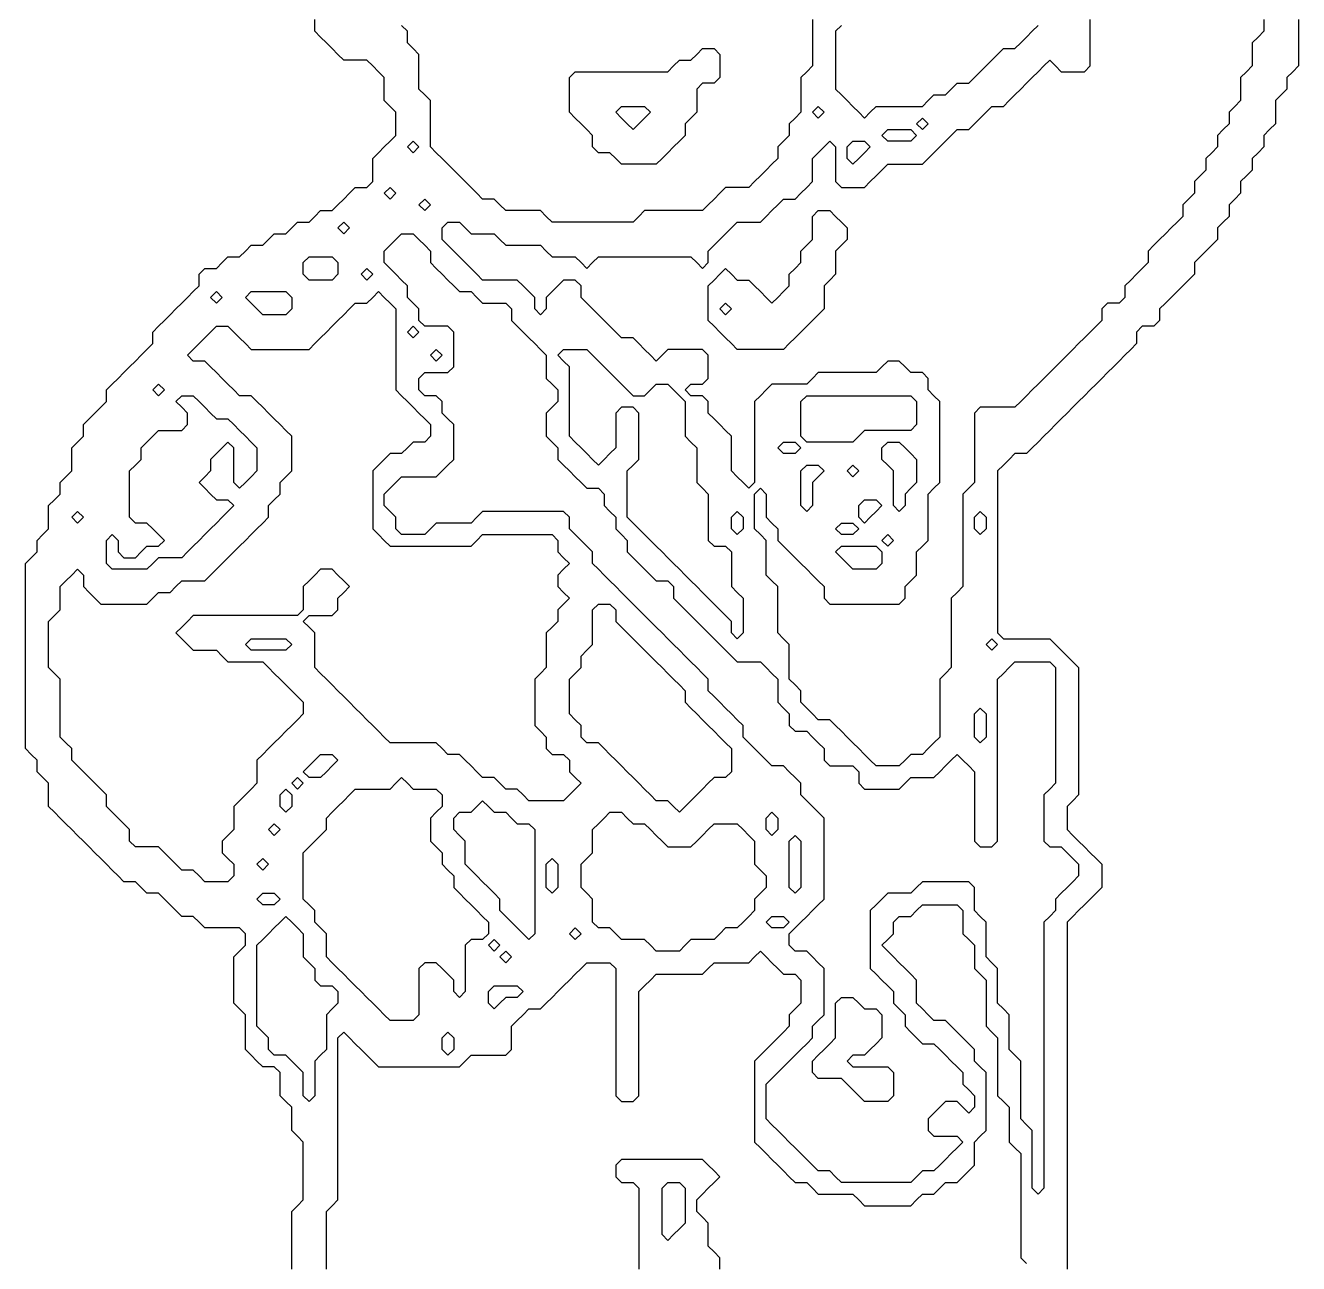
# Model space of a CAD drawing. Header units: millimetres. Extents: x 36.7 to 83.3, y 17.5 to 112.5.
# Drawn here: x 42.71 to 74.14, y 51.57 to 82.14 of the extents above; entities that cross this region are included whole.
import ezdxf

# ---------------------------------------------------------------- set-up
doc = ezdxf.new("R2010")
doc.units = ezdxf.units.MM
doc.layers.add('ENGRAVE', color=2, linetype='CONTINUOUS')

msp = doc.modelspace()

# ---------------------------------------------------------------- linework, layer by layer
at = {"layer": 'ENGRAVE'}
for points in [[(49.286, 51.429), (49.286, 51.714), (49.286, 52), (49.286, 52.286), (49.286, 52.571), (49.286, 52.857), (49.429, 53), (49.571, 53.143), (49.571, 53.429), (49.571, 53.714), (49.571, 54), (49.571, 54.286), (49.571, 54.571), (49.429, 54.714), (49.286, 54.857), (49.286, 55.143), (49.286, 55.429), (49.143, 55.571), (49, 55.714), (49, 56), (49, 56.286), (48.857, 56.429), (48.571, 56.429), (48.429, 56.571), (48.286, 56.714), (48.143, 56.857), (48.143, 57.143), (48.143, 57.429), (48.143, 57.714), (48, 57.857), (47.857, 58), (47.857, 58.286), (47.857, 58.571), (47.857, 58.857), (47.857, 59.143), (48, 59.286), (48.143, 59.429), (48.143, 59.714), (48, 59.857), (47.714, 59.857), (47.429, 59.857), (47.143, 59.857), (47, 60), (46.857, 60.143), (46.571, 60.143), (46.429, 60.286), (46.286, 60.429), (46.143, 60.571), (46, 60.714), (45.714, 60.714), (45.571, 60.857), (45.429, 61), (45.143, 61), (45, 61.143), (44.857, 61.286), (44.714, 61.429), (44.571, 61.571), (44.429, 61.714), (44.286, 61.857), (44.143, 62), (44, 62.143), (43.857, 62.286), (43.714, 62.429), (43.571, 62.571), (43.429, 62.714), (43.286, 62.857), (43.286, 63.143), (43.286, 63.429), (43.143, 63.571), (43, 63.714), (43, 64), (42.857, 64.143), (42.714, 64.286), (42.714, 64.571), (42.714, 64.857), (42.714, 65.143), (42.714, 65.429), (42.714, 65.714), (42.714, 66), (42.714, 66.286), (42.714, 66.571), (42.714, 66.857), (42.714, 67.143), (42.714, 67.429), (42.714, 67.714), (42.714, 68), (42.714, 68.286), (42.714, 68.571), (42.714, 68.857), (42.857, 69), (43, 69.143), (43, 69.429), (43.143, 69.571), (43.286, 69.714), (43.286, 70), (43.286, 70.286), (43.429, 70.429), (43.571, 70.571), (43.571, 70.857), (43.714, 71), (43.857, 71.143), (43.857, 71.429), (43.857, 71.714), (44, 71.857), (44.143, 72), (44.143, 72.286), (44.286, 72.429), (44.429, 72.571), (44.571, 72.714), (44.714, 72.857), (44.714, 73.143), (44.857, 73.286), (45, 73.429), (45.143, 73.571), (45.286, 73.714), (45.429, 73.857), (45.571, 74), (45.714, 74.143), (45.857, 74.286), (45.857, 74.571), (46, 74.714), (46.143, 74.857), (46.286, 75), (46.429, 75.143), (46.571, 75.286), (46.714, 75.429), (46.857, 75.571), (47, 75.714), (47, 76), (47.143, 76.143), (47.429, 76.143), (47.571, 76.286), (47.714, 76.429), (48, 76.429), (48.143, 76.571), (48.286, 76.714), (48.571, 76.714), (48.714, 76.857), (48.857, 77), (49.143, 77), (49.286, 77.143), (49.429, 77.286), (49.714, 77.286), (49.857, 77.429), (50, 77.571), (50.286, 77.571), (50.429, 77.714), (50.571, 77.857), (50.714, 78), (50.857, 78.143), (51.143, 78.143), (51.286, 78.286), (51.286, 78.571), (51.286, 78.857), (51.429, 79), (51.571, 79.143), (51.714, 79.286), (51.857, 79.429), (51.857, 79.714), (51.857, 80), (51.714, 80.143), (51.571, 80.286), (51.571, 80.571), (51.571, 80.857), (51.429, 81), (51.286, 81.143), (51.143, 81.286), (50.857, 81.286), (50.571, 81.286), (50.429, 81.429), (50.286, 81.571), (50.143, 81.714), (50, 81.857), (49.857, 82), (49.857, 82.286)], [(62.143, 82.286), (62.143, 82), (62.143, 81.714), (62.143, 81.429), (62.143, 81.143), (62, 81), (61.857, 80.857), (61.857, 80.571), (61.857, 80.286), (61.857, 80), (61.714, 79.857), (61.571, 79.714), (61.571, 79.429), (61.429, 79.286), (61.286, 79.143), (61.286, 78.857), (61.143, 78.714), (61, 78.571), (60.857, 78.429), (60.714, 78.286), (60.571, 78.143), (60.286, 78.143), (60, 78.143), (59.857, 78), (59.714, 77.857), (59.571, 77.714), (59.429, 77.571), (59.143, 77.571), (58.857, 77.571), (58.571, 77.571), (58.286, 77.571), (58, 77.571), (57.857, 77.429), (57.714, 77.286), (57.429, 77.286), (57.143, 77.286), (56.857, 77.286), (56.571, 77.286), (56.286, 77.286), (56, 77.286), (55.714, 77.286), (55.571, 77.429), (55.429, 77.571), (55.143, 77.571), (54.857, 77.571), (54.571, 77.571), (54.429, 77.714), (54.286, 77.857), (54, 77.857), (53.857, 78), (53.714, 78.143), (53.571, 78.286), (53.429, 78.429), (53.286, 78.571), (53.143, 78.714), (53, 78.857), (52.857, 79), (52.714, 79.143), (52.714, 79.429), (52.714, 79.714), (52.714, 80), (52.714, 80.286), (52.571, 80.429), (52.429, 80.571), (52.429, 80.857), (52.429, 81.143), (52.429, 81.429), (52.286, 81.571), (52.143, 81.714), (52.143, 82), (52, 82.143)], [(73.286, 82.286), (73.286, 82), (73.143, 81.857), (73, 81.714), (73, 81.429), (73, 81.143), (72.857, 81), (72.714, 80.857), (72.714, 80.571), (72.714, 80.286), (72.571, 80.143), (72.429, 80), (72.429, 79.714), (72.286, 79.571), (72.143, 79.429), (72.143, 79.143), (72, 79), (71.857, 78.857), (71.857, 78.571), (71.714, 78.429), (71.571, 78.286), (71.571, 78), (71.429, 77.857), (71.286, 77.714), (71.286, 77.429), (71.143, 77.286), (71, 77.143), (70.857, 77), (70.714, 76.857), (70.571, 76.714), (70.429, 76.571), (70.429, 76.286), (70.286, 76.143), (70.143, 76), (70, 75.857), (69.857, 75.714), (69.857, 75.429), (69.714, 75.286), (69.429, 75.286), (69.286, 75.143), (69.286, 74.857), (69.143, 74.714), (69, 74.571), (68.857, 74.429), (68.714, 74.286), (68.571, 74.143), (68.429, 74), (68.286, 73.857), (68.143, 73.714), (68, 73.571), (67.857, 73.429), (67.714, 73.286), (67.571, 73.143), (67.429, 73), (67.286, 72.857), (67.143, 72.714), (66.857, 72.714), (66.571, 72.714), (66.286, 72.714), (66.143, 72.571), (66.143, 72.286), (66.143, 72), (66.143, 71.714), (66.143, 71.429), (66.143, 71.143), (66.143, 70.857), (66, 70.714), (65.857, 70.571), (65.857, 70.286), (65.857, 70), (65.857, 69.714), (65.857, 69.429), (65.857, 69.143), (65.857, 68.857), (65.857, 68.571), (65.857, 68.286), (65.714, 68.143), (65.571, 68), (65.571, 67.714), (65.571, 67.429), (65.571, 67.143), (65.571, 66.857), (65.571, 66.571), (65.571, 66.286), (65.429, 66.143), (65.286, 66), (65.286, 65.714), (65.286, 65.429), (65.286, 65.143), (65.286, 64.857), (65.286, 64.571), (65.143, 64.429), (65, 64.286), (64.857, 64.143), (64.571, 64.143), (64.429, 64), (64.286, 63.857), (64, 63.857), (63.714, 63.857), (63.571, 64), (63.429, 64.143), (63.286, 64.286), (63.143, 64.429), (63, 64.571), (62.857, 64.714), (62.714, 64.857), (62.571, 65), (62.286, 65), (62.143, 65.143), (62, 65.286), (61.857, 65.429), (61.857, 65.714), (61.714, 65.857), (61.571, 66), (61.571, 66.286), (61.571, 66.571), (61.571, 66.857), (61.429, 67), (61.286, 67.143), (61.286, 67.429), (61.286, 67.714), (61.286, 68), (61.286, 68.286), (61.143, 68.429), (61, 68.571), (61, 68.857), (61, 69.143), (61, 69.429), (60.857, 69.571), (60.714, 69.714), (60.714, 70), (60.714, 70.286), (60.714, 70.571), (60.857, 70.714), (61, 70.571), (61, 70.286), (61, 70), (61.143, 69.857), (61.286, 69.714), (61.286, 69.429), (61.429, 69.286), (61.571, 69.143), (61.714, 69), (61.857, 68.857), (62, 68.714), (62.143, 68.571), (62.286, 68.429), (62.429, 68.286), (62.429, 68), (62.571, 67.857), (62.857, 67.857), (63.143, 67.857), (63.429, 67.857), (63.714, 67.857), (64, 67.857), (64.286, 67.857), (64.429, 68), (64.429, 68.286), (64.571, 68.429), (64.714, 68.571), (64.714, 68.857), (64.714, 69.143), (64.857, 69.286), (65, 69.429), (65, 69.714), (65, 70), (65, 70.286), (65, 70.571), (65.143, 70.714), (65.286, 70.857), (65.286, 71.143), (65.286, 71.429), (65.286, 71.714), (65.286, 72), (65.286, 72.286), (65.286, 72.571), (65.286, 72.857), (65.143, 73), (65, 73.143), (65, 73.429), (64.857, 73.571), (64.571, 73.571), (64.429, 73.714), (64.286, 73.857), (64, 73.857), (63.857, 73.714), (63.714, 73.571), (63.429, 73.571), (63.143, 73.571), (62.857, 73.571), (62.571, 73.571), (62.286, 73.571), (62.143, 73.429), (62, 73.286), (61.714, 73.286), (61.429, 73.286), (61.143, 73.286), (61, 73.143), (60.857, 73), (60.714, 72.857), (60.714, 72.571), (60.714, 72.286), (60.714, 72), (60.714, 71.714), (60.714, 71.429), (60.714, 71.143), (60.714, 70.857), (60.571, 70.714), (60.429, 70.857), (60.286, 71), (60.143, 71.143), (60.143, 71.429), (60.143, 71.714), (60.143, 72), (60, 72.143), (59.857, 72.286), (59.714, 72.429), (59.571, 72.571), (59.571, 72.857), (59.429, 73), (59.143, 73), (59, 73.143), (59.143, 73.286), (59.429, 73.286), (59.571, 73.429), (59.571, 73.714), (59.571, 74), (59.429, 74.143), (59.143, 74.143), (58.857, 74.143), (58.571, 74.143), (58.429, 74), (58.286, 73.857), (58.143, 74), (58, 74.143), (57.857, 74.286), (57.714, 74.429), (57.429, 74.429), (57.286, 74.571), (57.143, 74.714), (57, 74.857), (56.857, 75), (56.714, 75.143), (56.571, 75.286), (56.429, 75.429), (56.429, 75.714), (56.286, 75.857), (56, 75.857), (55.857, 75.714), (55.714, 75.571), (55.571, 75.429), (55.571, 75.143), (55.429, 75), (55.286, 75.143), (55.286, 75.429), (55.143, 75.571), (55, 75.714), (54.857, 75.857), (54.571, 75.857), (54.286, 75.857), (54, 75.857), (53.857, 76), (53.714, 76.143), (53.571, 76.286), (53.429, 76.429), (53.286, 76.571), (53.143, 76.714), (53, 76.857), (53, 77.143), (53.143, 77.286), (53.429, 77.286), (53.571, 77.143), (53.714, 77), (54, 77), (54.286, 77), (54.429, 76.857), (54.571, 76.714), (54.857, 76.714), (55.143, 76.714), (55.429, 76.714), (55.571, 76.571), (55.714, 76.429), (56, 76.429), (56.286, 76.429), (56.429, 76.286), (56.571, 76.143), (56.714, 76.286), (56.857, 76.429), (57.143, 76.429), (57.429, 76.429), (57.714, 76.429), (58, 76.429), (58.286, 76.429), (58.571, 76.429), (58.857, 76.429), (59.143, 76.429), (59.286, 76.286), (59.429, 76.143), (59.571, 76.286), (59.571, 76.571), (59.714, 76.714), (59.857, 76.857), (60, 77), (60.143, 77.143), (60.286, 77.286), (60.571, 77.286), (60.857, 77.286), (61, 77.429), (61.143, 77.571), (61.286, 77.714), (61.429, 77.857), (61.714, 77.857), (61.857, 78), (62, 78.143), (62.143, 78.286), (62.143, 78.571), (62.143, 78.857), (62.286, 79), (62.429, 79.143), (62.571, 79.286), (62.714, 79.143), (62.714, 78.857), (62.714, 78.571), (62.714, 78.286), (62.857, 78.143), (63.143, 78.143), (63.429, 78.143), (63.571, 78.286), (63.714, 78.429), (63.857, 78.571), (64, 78.714), (64.286, 78.714), (64.571, 78.714), (64.857, 78.714), (65, 78.857), (65.143, 79), (65.286, 79.143), (65.429, 79.286), (65.571, 79.429), (65.714, 79.571), (66, 79.571), (66.143, 79.714), (66.286, 79.857), (66.429, 80), (66.571, 80.143), (66.857, 80.143), (67, 80.286), (67.143, 80.429), (67.286, 80.571), (67.429, 80.714), (67.571, 80.857), (67.714, 81), (67.857, 81.143), (68, 81.286), (68.143, 81.143), (68.286, 81), (68.571, 81), (68.857, 81), (69, 81.143), (69, 81.429), (69, 81.714), (69, 82), (69, 82.286)], [(62.857, 82.143), (62.714, 82), (62.714, 81.714), (62.714, 81.429), (62.714, 81.143), (62.714, 80.857), (62.714, 80.571), (62.857, 80.429), (63, 80.286), (63.143, 80.143), (63.286, 80), (63.429, 79.857), (63.571, 80), (63.714, 80.143), (64, 80.143), (64.286, 80.143), (64.571, 80.143), (64.857, 80.143), (65, 80.286), (65.143, 80.429), (65.429, 80.429), (65.571, 80.571), (65.714, 80.714), (66, 80.714), (66.143, 80.857), (66.286, 81), (66.429, 81.143), (66.571, 81.286), (66.714, 81.429), (66.857, 81.571), (67.143, 81.571), (67.286, 81.714), (67.429, 81.857), (67.571, 82), (67.714, 82.143)], [(74.143, 82.286), (74.143, 82), (74.143, 81.714), (74.143, 81.429), (74.143, 81.143), (74, 81), (73.857, 80.857), (73.857, 80.571), (73.714, 80.429), (73.571, 80.286), (73.571, 80), (73.571, 79.714), (73.429, 79.571), (73.286, 79.429), (73.286, 79.143), (73.143, 79), (73, 78.857), (73, 78.571), (72.857, 78.429), (72.714, 78.286), (72.714, 78), (72.571, 77.857), (72.429, 77.714), (72.429, 77.429), (72.286, 77.286), (72.143, 77.143), (72.143, 76.857), (72, 76.714), (71.857, 76.571), (71.714, 76.429), (71.571, 76.286), (71.571, 76), (71.429, 75.857), (71.286, 75.714), (71.143, 75.571), (71, 75.429), (70.857, 75.286), (70.714, 75.143), (70.714, 74.857), (70.571, 74.714), (70.286, 74.714), (70.143, 74.571), (70.143, 74.286), (70, 74.143), (69.857, 74), (69.714, 73.857), (69.571, 73.714), (69.429, 73.571), (69.286, 73.429), (69.143, 73.286), (69, 73.143), (68.857, 73), (68.714, 72.857), (68.571, 72.714), (68.429, 72.571), (68.286, 72.429), (68.143, 72.286), (68, 72.143), (67.857, 72), (67.714, 71.857), (67.571, 71.714), (67.429, 71.571), (67.143, 71.571), (67, 71.429), (66.857, 71.286), (66.714, 71.143), (66.714, 70.857), (66.714, 70.571), (66.714, 70.286), (66.714, 70), (66.714, 69.714), (66.714, 69.429), (66.714, 69.143), (66.714, 68.857), (66.714, 68.571), (66.714, 68.286), (66.714, 68), (66.714, 67.714), (66.714, 67.429), (66.714, 67.143), (66.857, 67), (67.143, 67), (67.429, 67), (67.714, 67), (68, 67), (68.143, 66.857), (68.286, 66.714), (68.429, 66.571), (68.571, 66.429), (68.714, 66.286), (68.714, 66), (68.714, 65.714), (68.714, 65.429), (68.714, 65.143), (68.714, 64.857), (68.714, 64.571), (68.714, 64.286), (68.714, 64), (68.714, 63.714), (68.714, 63.429), (68.714, 63.143), (68.571, 63), (68.429, 62.857), (68.429, 62.571), (68.429, 62.286), (68.571, 62.143), (68.714, 62), (68.857, 61.857), (69, 61.714), (69.143, 61.571), (69.286, 61.429), (69.286, 61.143), (69.286, 60.857), (69.143, 60.714), (69, 60.571), (68.857, 60.429), (68.714, 60.286), (68.571, 60.143), (68.429, 60), (68.429, 59.714), (68.429, 59.429), (68.429, 59.143), (68.429, 58.857), (68.429, 58.571), (68.429, 58.286), (68.429, 58), (68.429, 57.714), (68.429, 57.429), (68.429, 57.143), (68.429, 56.857), (68.429, 56.571), (68.429, 56.286), (68.429, 56), (68.429, 55.714), (68.429, 55.429), (68.429, 55.143), (68.429, 54.857), (68.429, 54.571), (68.429, 54.286), (68.429, 54), (68.429, 53.714), (68.429, 53.429), (68.429, 53.143), (68.429, 52.857), (68.429, 52.571), (68.429, 52.286), (68.429, 52), (68.429, 51.714), (68.429, 51.429)], [(50.143, 51.429), (50.143, 51.714), (50.143, 52), (50.143, 52.286), (50.143, 52.571), (50.143, 52.857), (50.286, 53), (50.429, 53.143), (50.429, 53.429), (50.429, 53.714), (50.429, 54), (50.429, 54.286), (50.429, 54.571), (50.429, 54.857), (50.429, 55.143), (50.429, 55.429), (50.429, 55.714), (50.429, 56), (50.429, 56.286), (50.429, 56.571), (50.429, 56.857), (50.429, 57.143), (50.571, 57.286), (50.714, 57.143), (50.857, 57), (51, 56.857), (51.143, 56.714), (51.286, 56.571), (51.429, 56.429), (51.714, 56.429), (52, 56.429), (52.286, 56.429), (52.571, 56.429), (52.857, 56.429), (53.143, 56.429), (53.429, 56.429), (53.571, 56.571), (53.714, 56.714), (54, 56.714), (54.286, 56.714), (54.571, 56.714), (54.714, 56.857), (54.714, 57.143), (54.714, 57.429), (54.857, 57.571), (55, 57.714), (55.143, 57.857), (55.429, 57.857), (55.571, 58), (55.714, 58.143), (55.857, 58.286), (56, 58.429), (56.143, 58.571), (56.286, 58.714), (56.429, 58.857), (56.571, 59), (56.857, 59), (57.143, 59), (57.286, 58.857), (57.286, 58.571), (57.286, 58.286), (57.286, 58), (57.286, 57.714), (57.286, 57.429), (57.286, 57.143), (57.286, 56.857), (57.286, 56.571), (57.286, 56.286), (57.286, 56), (57.286, 55.714), (57.429, 55.571), (57.714, 55.571), (57.857, 55.714), (57.857, 56), (57.857, 56.286), (57.857, 56.571), (57.857, 56.857), (57.857, 57.143), (57.857, 57.429), (57.857, 57.714), (57.857, 58), (57.857, 58.286), (58, 58.429), (58.143, 58.571), (58.286, 58.714), (58.571, 58.714), (58.857, 58.714), (59.143, 58.714), (59.429, 58.714), (59.571, 58.857), (59.714, 59), (60, 59), (60.286, 59), (60.571, 59), (60.714, 59.143), (60.857, 59.286), (61, 59.143), (61.143, 59), (61.286, 58.857), (61.429, 58.714), (61.714, 58.714), (61.857, 58.571), (61.857, 58.286), (61.857, 58), (61.714, 57.857), (61.571, 57.714), (61.571, 57.429), (61.429, 57.286), (61.286, 57.143), (61.143, 57), (61, 56.857), (60.857, 56.714), (60.714, 56.571), (60.714, 56.286), (60.714, 56), (60.714, 55.714), (60.714, 55.429), (60.714, 55.143), (60.714, 54.857), (60.714, 54.571), (60.857, 54.429), (61, 54.286), (61.143, 54.143), (61.286, 54), (61.429, 53.857), (61.571, 53.714), (61.714, 53.571), (62, 53.571), (62.143, 53.429), (62.286, 53.286), (62.571, 53.286), (62.857, 53.286), (63.143, 53.286), (63.286, 53.143), (63.429, 53), (63.714, 53), (64, 53), (64.286, 53), (64.571, 53), (64.714, 53.143), (64.857, 53.286), (65.143, 53.286), (65.286, 53.429), (65.429, 53.571), (65.714, 53.571), (65.857, 53.714), (66, 53.857), (66.143, 54), (66.143, 54.286), (66.143, 54.571), (66.286, 54.714), (66.429, 54.857), (66.429, 55.143), (66.429, 55.429), (66.429, 55.714), (66.429, 56), (66.429, 56.286), (66.286, 56.429), (66.143, 56.571), (66.143, 56.857), (66, 57), (65.857, 57.143), (65.714, 57.286), (65.571, 57.429), (65.429, 57.571), (65.143, 57.571), (65, 57.714), (64.857, 57.857), (64.714, 58), (64.714, 58.286), (64.714, 58.571), (64.571, 58.714), (64.429, 58.857), (64.286, 59), (64.143, 59.143), (64, 59.286), (63.857, 59.429), (64, 59.571), (64.143, 59.714), (64.143, 60), (64.286, 60.143), (64.571, 60.143), (64.714, 60.286), (64.857, 60.429), (65.143, 60.429), (65.429, 60.429), (65.714, 60.429), (65.857, 60.286), (65.857, 60), (65.857, 59.714), (66, 59.571), (66.143, 59.429), (66.143, 59.143), (66.143, 58.857), (66.286, 58.714), (66.429, 58.571), (66.429, 58.286), (66.429, 58), (66.429, 57.714), (66.429, 57.429), (66.571, 57.286), (66.714, 57.143), (66.714, 56.857), (66.714, 56.571), (66.714, 56.286), (66.714, 56), (66.714, 55.714), (66.857, 55.571), (67, 55.429), (67, 55.143), (67, 54.857), (67, 54.571), (67.143, 54.429), (67.286, 54.286), (67.286, 54), (67.286, 53.714), (67.286, 53.429), (67.286, 53.143), (67.286, 52.857), (67.286, 52.571), (67.286, 52.286), (67.286, 52), (67.286, 51.714), (67.429, 51.571)], [(59.857, 51.429), (59.857, 51.714), (59.714, 51.857), (59.571, 52), (59.571, 52.286), (59.571, 52.571), (59.429, 52.714), (59.286, 52.857), (59.286, 53.143), (59.429, 53.286), (59.571, 53.429), (59.714, 53.571), (59.857, 53.714), (59.714, 53.857), (59.571, 54), (59.429, 54.143), (59.143, 54.143), (58.857, 54.143), (58.571, 54.143), (58.286, 54.143), (58, 54.143), (57.714, 54.143), (57.429, 54.143), (57.286, 54), (57.286, 53.714), (57.429, 53.571), (57.714, 53.571), (57.857, 53.429), (57.857, 53.143), (57.857, 52.857), (57.857, 52.571), (57.857, 52.286), (57.857, 52), (57.857, 51.714), (57.857, 51.429)]]:
    msp.add_lwpolyline(points, dxfattribs=at)
for points in [[(59.286, 81.429), (59.429, 81.571), (59.714, 81.571), (59.857, 81.429), (59.857, 81.143), (59.857, 80.857), (59.714, 80.714), (59.429, 80.714), (59.286, 80.571), (59.286, 80.286), (59.286, 80), (59.143, 79.857), (59, 79.714), (59, 79.429), (58.857, 79.286), (58.714, 79.143), (58.571, 79), (58.429, 78.857), (58.286, 78.714), (58, 78.714), (57.714, 78.714), (57.429, 78.714), (57.286, 78.857), (57.143, 79), (56.857, 79), (56.714, 79.143), (56.714, 79.429), (56.571, 79.571), (56.429, 79.714), (56.286, 79.857), (56.143, 80), (56.143, 80.286), (56.143, 80.571), (56.143, 80.857), (56.286, 81), (56.571, 81), (56.857, 81), (57.143, 81), (57.429, 81), (57.714, 81), (58, 81), (58.286, 81), (58.571, 81), (58.714, 81.143), (58.857, 81.286), (59.143, 81.286)], [(57.286, 80), (57.429, 80.143), (57.714, 80.143), (58, 80.143), (58.143, 80), (58, 79.857), (57.857, 79.714), (57.714, 79.571), (57.571, 79.714), (57.429, 79.857)], [(62.143, 80), (62.286, 80.143), (62.429, 80), (62.286, 79.857)], [(64.714, 79.714), (64.857, 79.857), (65, 79.714), (64.857, 79.571)], [(63.857, 79.429), (64, 79.571), (64.286, 79.571), (64.571, 79.571), (64.714, 79.429), (64.571, 79.286), (64.286, 79.286), (64, 79.286)], [(52.143, 79.143), (52.286, 79.286), (52.429, 79.143), (52.286, 79)], [(63, 79.143), (63.143, 79.286), (63.429, 79.286), (63.571, 79.143), (63.429, 79), (63.286, 78.857), (63.143, 78.714), (63, 78.857)], [(51.571, 78), (51.714, 78.143), (51.857, 78), (51.714, 77.857)], [(52.429, 77.714), (52.571, 77.857), (52.714, 77.714), (52.571, 77.571)], [(62.143, 77.429), (62.286, 77.571), (62.571, 77.571), (62.714, 77.429), (62.857, 77.286), (63, 77.143), (63, 76.857), (62.857, 76.714), (62.714, 76.571), (62.714, 76.286), (62.714, 76), (62.571, 75.857), (62.429, 75.714), (62.429, 75.429), (62.429, 75.143), (62.286, 75), (62.143, 74.857), (62, 74.714), (61.857, 74.571), (61.714, 74.429), (61.571, 74.286), (61.429, 74.143), (61.143, 74.143), (60.857, 74.143), (60.571, 74.143), (60.286, 74.143), (60.143, 74.286), (60, 74.429), (59.857, 74.571), (59.714, 74.714), (59.571, 74.857), (59.571, 75.143), (59.571, 75.429), (59.571, 75.714), (59.714, 75.857), (59.857, 76), (60, 76.143), (60.143, 76), (60.286, 75.857), (60.571, 75.857), (60.714, 75.714), (60.857, 75.571), (61, 75.429), (61.143, 75.286), (61.286, 75.429), (61.429, 75.571), (61.571, 75.714), (61.571, 76), (61.714, 76.143), (61.857, 76.286), (61.857, 76.571), (62, 76.714), (62.143, 76.857), (62.143, 77.143)], [(50.429, 77.143), (50.571, 77.286), (50.714, 77.143), (50.571, 77)], [(51.857, 76.857), (52, 77), (52.286, 77), (52.429, 76.857), (52.571, 76.714), (52.714, 76.571), (52.714, 76.286), (52.857, 76.143), (53, 76), (53.143, 75.857), (53.286, 75.714), (53.429, 75.571), (53.714, 75.571), (53.857, 75.429), (54, 75.286), (54.286, 75.286), (54.571, 75.286), (54.714, 75.143), (54.714, 74.857), (54.857, 74.714), (55, 74.571), (55.143, 74.429), (55.286, 74.286), (55.429, 74.143), (55.571, 74), (55.571, 73.714), (55.571, 73.429), (55.714, 73.286), (55.857, 73.143), (55.857, 72.857), (55.714, 72.714), (55.571, 72.571), (55.571, 72.286), (55.571, 72), (55.714, 71.857), (55.857, 71.714), (55.857, 71.429), (56, 71.286), (56.143, 71.143), (56.286, 71), (56.429, 70.857), (56.571, 70.714), (56.857, 70.714), (57, 70.571), (57, 70.286), (57.143, 70.143), (57.286, 70), (57.286, 69.714), (57.429, 69.571), (57.571, 69.429), (57.571, 69.143), (57.714, 69), (57.857, 68.857), (58, 68.714), (58.143, 68.571), (58.286, 68.429), (58.571, 68.429), (58.714, 68.286), (58.714, 68), (58.857, 67.857), (59, 67.714), (59.143, 67.571), (59.286, 67.429), (59.429, 67.286), (59.571, 67.143), (59.714, 67), (59.857, 66.857), (60, 66.714), (60.143, 66.571), (60.286, 66.429), (60.571, 66.429), (60.857, 66.429), (61, 66.286), (61.143, 66.143), (61.286, 66), (61.286, 65.714), (61.286, 65.429), (61.429, 65.286), (61.571, 65.143), (61.571, 64.857), (61.714, 64.714), (62, 64.714), (62.143, 64.571), (62.286, 64.429), (62.429, 64.286), (62.429, 64), (62.571, 63.857), (62.857, 63.857), (63.143, 63.857), (63.286, 63.714), (63.286, 63.429), (63.429, 63.286), (63.714, 63.286), (64, 63.286), (64.286, 63.286), (64.429, 63.429), (64.571, 63.571), (64.857, 63.571), (65.143, 63.571), (65.286, 63.714), (65.429, 63.857), (65.571, 64), (65.714, 64.143), (65.857, 64), (66, 63.857), (66.143, 63.714), (66.143, 63.429), (66.143, 63.143), (66.143, 62.857), (66.143, 62.571), (66.143, 62.286), (66.143, 62), (66.286, 61.857), (66.571, 61.857), (66.714, 62), (66.714, 62.286), (66.714, 62.571), (66.714, 62.857), (66.714, 63.143), (66.714, 63.429), (66.714, 63.714), (66.714, 64), (66.714, 64.286), (66.714, 64.571), (66.714, 64.857), (66.714, 65.143), (66.714, 65.429), (66.714, 65.714), (66.714, 66), (66.857, 66.143), (67, 66.286), (67.143, 66.429), (67.429, 66.429), (67.714, 66.429), (68, 66.429), (68.143, 66.286), (68.143, 66), (68.143, 65.714), (68.143, 65.429), (68.143, 65.143), (68.143, 64.857), (68.143, 64.571), (68.143, 64.286), (68.143, 64), (68.143, 63.714), (68.143, 63.429), (68, 63.286), (67.857, 63.143), (67.857, 62.857), (67.857, 62.571), (67.857, 62.286), (67.857, 62), (68, 61.857), (68.286, 61.857), (68.429, 61.714), (68.571, 61.571), (68.714, 61.429), (68.714, 61.143), (68.571, 61), (68.429, 60.857), (68.286, 60.714), (68.143, 60.571), (68.143, 60.286), (68, 60.143), (67.857, 60), (67.857, 59.714), (67.857, 59.429), (67.857, 59.143), (67.857, 58.857), (67.857, 58.571), (67.857, 58.286), (67.857, 58), (67.857, 57.714), (67.857, 57.429), (67.857, 57.143), (67.857, 56.857), (67.857, 56.571), (67.857, 56.286), (67.857, 56), (67.857, 55.714), (67.857, 55.429), (67.857, 55.143), (67.857, 54.857), (67.857, 54.571), (67.857, 54.286), (67.857, 54), (67.857, 53.714), (67.857, 53.429), (67.714, 53.286), (67.571, 53.429), (67.571, 53.714), (67.571, 54), (67.571, 54.286), (67.571, 54.571), (67.571, 54.857), (67.429, 55), (67.286, 55.143), (67.286, 55.429), (67.286, 55.714), (67.286, 56), (67.286, 56.286), (67.286, 56.571), (67.143, 56.714), (67, 56.857), (67, 57.143), (67, 57.429), (67, 57.714), (66.857, 57.857), (66.714, 58), (66.714, 58.286), (66.714, 58.571), (66.714, 58.857), (66.571, 59), (66.429, 59.143), (66.429, 59.429), (66.429, 59.714), (66.429, 60), (66.286, 60.143), (66.143, 60.286), (66.143, 60.571), (66.143, 60.857), (66, 61), (65.714, 61), (65.429, 61), (65.143, 61), (64.857, 61), (64.714, 60.857), (64.571, 60.714), (64.286, 60.714), (64, 60.714), (63.857, 60.571), (63.714, 60.429), (63.571, 60.286), (63.571, 60), (63.571, 59.714), (63.571, 59.429), (63.571, 59.143), (63.571, 58.857), (63.714, 58.714), (63.857, 58.571), (64, 58.429), (64.143, 58.286), (64.143, 58), (64.286, 57.857), (64.429, 57.714), (64.429, 57.429), (64.571, 57.286), (64.714, 57.143), (64.857, 57), (65.143, 57), (65.286, 56.857), (65.429, 56.714), (65.571, 56.571), (65.714, 56.429), (65.857, 56.286), (65.857, 56), (66, 55.857), (66.143, 55.714), (66.143, 55.429), (66, 55.286), (65.857, 55.429), (65.714, 55.571), (65.429, 55.571), (65.286, 55.429), (65.143, 55.286), (65, 55.143), (65, 54.857), (65.143, 54.714), (65.429, 54.714), (65.714, 54.714), (65.857, 54.571), (65.714, 54.429), (65.571, 54.286), (65.429, 54.143), (65.286, 54), (65.143, 53.857), (64.857, 53.857), (64.714, 53.714), (64.571, 53.571), (64.286, 53.571), (64, 53.571), (63.714, 53.571), (63.429, 53.571), (63.143, 53.571), (62.857, 53.571), (62.714, 53.714), (62.571, 53.857), (62.286, 53.857), (62.143, 54), (62, 54.143), (61.857, 54.286), (61.714, 54.429), (61.571, 54.571), (61.429, 54.714), (61.286, 54.857), (61.143, 55), (61, 55.143), (61, 55.429), (61, 55.714), (61, 56), (61.143, 56.143), (61.286, 56.286), (61.429, 56.429), (61.571, 56.571), (61.714, 56.714), (61.857, 56.857), (62, 57), (62.143, 57.143), (62.143, 57.429), (62.286, 57.571), (62.429, 57.714), (62.429, 58), (62.429, 58.286), (62.429, 58.571), (62.429, 58.857), (62.286, 59), (62.143, 59.143), (62, 59.286), (61.714, 59.286), (61.571, 59.429), (61.571, 59.714), (61.714, 59.857), (61.857, 60), (62, 60.143), (62.143, 60.286), (62.286, 60.429), (62.429, 60.571), (62.429, 60.857), (62.429, 61.143), (62.429, 61.429), (62.429, 61.714), (62.429, 62), (62.429, 62.286), (62.429, 62.571), (62.286, 62.714), (62.143, 62.857), (62, 63), (61.857, 63.143), (61.857, 63.429), (61.714, 63.571), (61.571, 63.714), (61.429, 63.857), (61.143, 63.857), (61, 64), (60.857, 64.143), (60.714, 64.286), (60.571, 64.429), (60.429, 64.571), (60.429, 64.857), (60.286, 65), (60.143, 65.143), (60, 65.286), (59.857, 65.429), (59.714, 65.571), (59.571, 65.714), (59.571, 66), (59.429, 66.143), (59.286, 66.286), (59.143, 66.429), (59, 66.571), (58.857, 66.714), (58.714, 66.857), (58.571, 67), (58.429, 67.143), (58.286, 67.286), (58.143, 67.429), (58, 67.571), (57.857, 67.714), (57.714, 67.857), (57.571, 68), (57.429, 68.143), (57.286, 68.286), (57.143, 68.429), (57, 68.571), (56.857, 68.714), (56.714, 68.857), (56.714, 69.143), (56.571, 69.286), (56.429, 69.429), (56.286, 69.571), (56.143, 69.714), (56.143, 70), (56, 70.143), (55.714, 70.143), (55.429, 70.143), (55.143, 70.143), (54.857, 70.143), (54.571, 70.143), (54.286, 70.143), (54, 70.143), (53.857, 70), (53.714, 69.857), (53.429, 69.857), (53.143, 69.857), (52.857, 69.857), (52.714, 69.714), (52.571, 69.571), (52.286, 69.571), (52, 69.571), (51.857, 69.714), (51.857, 70), (51.714, 70.143), (51.571, 70.286), (51.571, 70.571), (51.714, 70.714), (51.857, 70.857), (52, 71), (52.286, 71), (52.571, 71), (52.857, 71), (53, 71.143), (53.143, 71.286), (53.286, 71.429), (53.286, 71.714), (53.286, 72), (53.286, 72.286), (53.143, 72.429), (53, 72.571), (53, 72.857), (52.857, 73), (52.571, 73), (52.429, 73.143), (52.429, 73.429), (52.571, 73.571), (52.857, 73.571), (53.143, 73.571), (53.286, 73.714), (53.286, 74), (53.286, 74.286), (53.286, 74.571), (53.143, 74.714), (52.857, 74.714), (52.571, 74.714), (52.429, 74.857), (52.429, 75.143), (52.286, 75.286), (52.143, 75.429), (52.143, 75.714), (52, 75.857), (51.857, 76), (51.714, 76.143), (51.571, 76.286), (51.571, 76.571), (51.714, 76.714)], [(49.571, 76.286), (49.714, 76.429), (50, 76.429), (50.286, 76.429), (50.429, 76.286), (50.429, 76), (50.286, 75.857), (50, 75.857), (49.714, 75.857), (49.571, 76)], [(51, 76), (51.143, 76.143), (51.286, 76), (51.143, 75.857)], [(51.286, 75.429), (51.429, 75.571), (51.571, 75.429), (51.714, 75.286), (51.857, 75.143), (51.857, 74.857), (51.857, 74.571), (51.857, 74.286), (51.857, 74), (51.857, 73.714), (51.857, 73.429), (51.857, 73.143), (52, 73), (52.143, 72.857), (52.286, 72.714), (52.429, 72.571), (52.571, 72.429), (52.714, 72.286), (52.714, 72), (52.571, 71.857), (52.286, 71.857), (52.143, 71.714), (52, 71.571), (51.714, 71.571), (51.571, 71.429), (51.429, 71.286), (51.286, 71.143), (51.286, 70.857), (51.286, 70.571), (51.286, 70.286), (51.286, 70), (51.286, 69.714), (51.429, 69.571), (51.571, 69.429), (51.714, 69.286), (52, 69.286), (52.286, 69.286), (52.571, 69.286), (52.857, 69.286), (53.143, 69.286), (53.429, 69.286), (53.714, 69.286), (53.857, 69.429), (54, 69.571), (54.286, 69.571), (54.571, 69.571), (54.857, 69.571), (55.143, 69.571), (55.429, 69.571), (55.714, 69.571), (55.857, 69.429), (55.857, 69.143), (56, 69), (56.143, 68.857), (56, 68.714), (55.857, 68.571), (55.857, 68.286), (56, 68.143), (56.143, 68), (56, 67.857), (55.857, 67.714), (55.857, 67.429), (55.714, 67.286), (55.571, 67.143), (55.571, 66.857), (55.571, 66.571), (55.571, 66.286), (55.429, 66.143), (55.286, 66), (55.286, 65.714), (55.286, 65.429), (55.286, 65.143), (55.286, 64.857), (55.429, 64.714), (55.571, 64.571), (55.571, 64.286), (55.714, 64.143), (56, 64.143), (56.143, 64), (56.143, 63.714), (56.286, 63.571), (56.429, 63.429), (56.286, 63.286), (56.143, 63.143), (56, 63), (55.714, 63), (55.429, 63), (55.143, 63), (55, 63.143), (54.857, 63.286), (54.571, 63.286), (54.429, 63.429), (54.286, 63.571), (54, 63.571), (53.857, 63.714), (53.714, 63.857), (53.571, 64), (53.429, 64.143), (53.143, 64.143), (53, 64.286), (52.857, 64.429), (52.571, 64.429), (52.286, 64.429), (52, 64.429), (51.714, 64.429), (51.571, 64.571), (51.429, 64.714), (51.286, 64.857), (51.143, 65), (51, 65.143), (50.857, 65.286), (50.714, 65.429), (50.571, 65.571), (50.429, 65.714), (50.286, 65.857), (50.143, 66), (50, 66.143), (49.857, 66.286), (49.857, 66.571), (49.857, 66.857), (49.857, 67.143), (49.714, 67.286), (49.571, 67.429), (49.714, 67.571), (50, 67.571), (50.286, 67.571), (50.429, 67.714), (50.429, 68), (50.571, 68.143), (50.714, 68.286), (50.571, 68.429), (50.429, 68.571), (50.286, 68.714), (50, 68.714), (49.857, 68.571), (49.714, 68.429), (49.571, 68.286), (49.571, 68), (49.571, 67.714), (49.429, 67.571), (49.143, 67.571), (48.857, 67.571), (48.571, 67.571), (48.286, 67.571), (48, 67.571), (47.714, 67.571), (47.429, 67.571), (47.143, 67.571), (46.857, 67.571), (46.714, 67.429), (46.571, 67.286), (46.429, 67.143), (46.571, 67), (46.714, 66.857), (46.857, 66.714), (47.143, 66.714), (47.429, 66.714), (47.571, 66.571), (47.714, 66.429), (48, 66.429), (48.286, 66.429), (48.571, 66.429), (48.714, 66.286), (48.857, 66.143), (49, 66), (49.143, 65.857), (49.286, 65.714), (49.429, 65.571), (49.571, 65.429), (49.571, 65.143), (49.429, 65), (49.286, 64.857), (49.143, 64.714), (49, 64.571), (48.857, 64.429), (48.714, 64.286), (48.571, 64.143), (48.429, 64), (48.429, 63.714), (48.429, 63.429), (48.286, 63.286), (48.143, 63.143), (48, 63), (47.857, 62.857), (47.857, 62.571), (47.857, 62.286), (47.714, 62.143), (47.571, 62), (47.571, 61.714), (47.714, 61.571), (47.857, 61.429), (47.857, 61.143), (47.714, 61), (47.429, 61), (47.143, 61), (47, 61.143), (46.857, 61.286), (46.571, 61.286), (46.429, 61.429), (46.286, 61.571), (46.143, 61.714), (46, 61.857), (45.714, 61.857), (45.429, 61.857), (45.286, 62), (45.286, 62.286), (45.143, 62.429), (45, 62.571), (44.857, 62.714), (44.714, 62.857), (44.714, 63.143), (44.571, 63.286), (44.429, 63.429), (44.286, 63.571), (44.143, 63.714), (44, 63.857), (43.857, 64), (43.857, 64.286), (43.714, 64.429), (43.571, 64.571), (43.571, 64.857), (43.571, 65.143), (43.571, 65.429), (43.571, 65.714), (43.571, 66), (43.429, 66.143), (43.286, 66.286), (43.286, 66.571), (43.286, 66.857), (43.286, 67.143), (43.286, 67.429), (43.429, 67.571), (43.571, 67.714), (43.571, 68), (43.571, 68.286), (43.714, 68.429), (43.857, 68.571), (44, 68.714), (44.143, 68.571), (44.143, 68.286), (44.286, 68.143), (44.429, 68), (44.571, 67.857), (44.857, 67.857), (45.143, 67.857), (45.429, 67.857), (45.714, 67.857), (45.857, 68), (46, 68.143), (46.286, 68.143), (46.429, 68.286), (46.571, 68.429), (46.857, 68.429), (47.143, 68.429), (47.286, 68.571), (47.429, 68.714), (47.571, 68.857), (47.714, 69), (47.857, 69.143), (48, 69.286), (48.143, 69.429), (48.286, 69.571), (48.429, 69.714), (48.571, 69.857), (48.714, 70), (48.714, 70.286), (48.857, 70.429), (49, 70.571), (49, 70.857), (49.143, 71), (49.286, 71.143), (49.286, 71.429), (49.286, 71.714), (49.286, 72), (49.143, 72.143), (49, 72.286), (48.857, 72.429), (48.714, 72.571), (48.571, 72.714), (48.429, 72.857), (48.286, 73), (48, 73), (47.857, 73.143), (47.714, 73.286), (47.571, 73.429), (47.429, 73.571), (47.286, 73.714), (47.143, 73.857), (46.857, 73.857), (46.714, 74), (46.857, 74.143), (47, 74.286), (47.143, 74.429), (47.286, 74.571), (47.429, 74.714), (47.714, 74.714), (47.857, 74.571), (48, 74.429), (48.143, 74.286), (48.286, 74.143), (48.571, 74.143), (48.857, 74.143), (49.143, 74.143), (49.429, 74.143), (49.714, 74.143), (49.857, 74.286), (50, 74.429), (50.143, 74.571), (50.286, 74.714), (50.429, 74.857), (50.571, 75), (50.714, 75.143), (50.857, 75.286), (51.143, 75.286)], [(47.286, 75.429), (47.429, 75.571), (47.571, 75.429), (47.429, 75.286)], [(48.143, 75.429), (48.286, 75.571), (48.571, 75.571), (48.857, 75.571), (49.143, 75.571), (49.286, 75.429), (49.286, 75.143), (49.143, 75), (48.857, 75), (48.571, 75), (48.429, 75.143), (48.286, 75.286)], [(59.857, 75.143), (60, 75.286), (60.143, 75.143), (60, 75)], [(52.143, 74.571), (52.286, 74.714), (52.429, 74.571), (52.286, 74.429)], [(52.714, 74), (52.857, 74.143), (53, 74), (52.857, 73.857)], [(55.857, 74), (56, 74.143), (56.286, 74.143), (56.571, 74.143), (56.714, 74), (56.857, 73.857), (57, 73.714), (57.143, 73.571), (57.286, 73.429), (57.429, 73.286), (57.571, 73.143), (57.714, 73), (58, 73), (58.143, 73.143), (58.286, 73.286), (58.571, 73.286), (58.714, 73.143), (58.857, 73), (59, 72.857), (59, 72.571), (59, 72.286), (59, 72), (59.143, 71.857), (59.286, 71.714), (59.286, 71.429), (59.286, 71.143), (59.286, 70.857), (59.429, 70.714), (59.571, 70.571), (59.571, 70.286), (59.571, 70), (59.571, 69.714), (59.571, 69.429), (59.714, 69.286), (60, 69.286), (60.143, 69.143), (60.143, 68.857), (60.143, 68.571), (60.143, 68.286), (60.286, 68.143), (60.429, 68), (60.429, 67.714), (60.429, 67.429), (60.429, 67.143), (60.286, 67), (60.143, 67.143), (60.143, 67.429), (60, 67.571), (59.857, 67.714), (59.714, 67.857), (59.571, 68), (59.429, 68.143), (59.286, 68.286), (59.143, 68.429), (59, 68.571), (58.857, 68.714), (58.714, 68.857), (58.571, 69), (58.429, 69.143), (58.286, 69.286), (58.143, 69.429), (58, 69.571), (57.857, 69.714), (57.714, 69.857), (57.571, 70), (57.571, 70.286), (57.571, 70.571), (57.571, 70.857), (57.571, 71.143), (57.714, 71.286), (57.857, 71.429), (57.857, 71.714), (57.857, 72), (57.857, 72.286), (57.857, 72.571), (57.714, 72.714), (57.429, 72.714), (57.286, 72.571), (57.286, 72.286), (57.286, 72), (57.286, 71.714), (57.143, 71.571), (57, 71.429), (56.857, 71.286), (56.714, 71.429), (56.571, 71.571), (56.429, 71.714), (56.286, 71.857), (56.143, 72), (56.143, 72.286), (56.143, 72.571), (56.143, 72.857), (56.143, 73.143), (56.143, 73.429), (56.143, 73.714), (56, 73.857)], [(45.857, 73.143), (46, 73.286), (46.143, 73.143), (46, 73)], [(46.429, 72.857), (46.571, 73), (46.857, 73), (47, 72.857), (47.143, 72.714), (47.286, 72.571), (47.429, 72.429), (47.714, 72.429), (47.857, 72.286), (48, 72.143), (48.143, 72), (48.286, 71.857), (48.429, 71.714), (48.429, 71.429), (48.429, 71.143), (48.286, 71), (48.143, 70.857), (48, 70.714), (47.857, 70.857), (47.857, 71.143), (47.857, 71.429), (47.857, 71.714), (47.714, 71.857), (47.571, 71.714), (47.429, 71.571), (47.286, 71.429), (47.286, 71.143), (47.143, 71), (47, 70.857), (47.143, 70.714), (47.286, 70.571), (47.429, 70.429), (47.714, 70.429), (47.857, 70.286), (47.714, 70.143), (47.571, 70), (47.429, 69.857), (47.286, 69.714), (47.143, 69.571), (47, 69.429), (46.857, 69.286), (46.714, 69.143), (46.571, 69), (46.286, 69), (46, 69), (45.857, 68.857), (45.714, 68.714), (45.429, 68.714), (45.143, 68.714), (44.857, 68.714), (44.714, 68.857), (44.714, 69.143), (44.714, 69.429), (44.857, 69.571), (45, 69.429), (45, 69.143), (45.143, 69), (45.429, 69), (45.571, 69.143), (45.714, 69.286), (46, 69.286), (46.143, 69.429), (46, 69.571), (45.857, 69.714), (45.714, 69.857), (45.429, 69.857), (45.286, 70), (45.286, 70.286), (45.286, 70.571), (45.286, 70.857), (45.286, 71.143), (45.429, 71.286), (45.571, 71.429), (45.571, 71.714), (45.714, 71.857), (45.857, 72), (46, 72.143), (46.286, 72.143), (46.571, 72.143), (46.714, 72.286), (46.714, 72.571), (46.571, 72.714)], [(61.857, 72.857), (62, 73), (62.286, 73), (62.571, 73), (62.857, 73), (63.143, 73), (63.429, 73), (63.714, 73), (64, 73), (64.286, 73), (64.571, 73), (64.714, 72.857), (64.714, 72.571), (64.714, 72.286), (64.571, 72.143), (64.286, 72.143), (64, 72.143), (63.714, 72.143), (63.429, 72.143), (63.286, 72), (63.143, 71.857), (62.857, 71.857), (62.571, 71.857), (62.286, 71.857), (62, 71.857), (61.857, 72), (61.857, 72.286), (61.857, 72.571)], [(61.286, 71.714), (61.429, 71.857), (61.714, 71.857), (61.857, 71.714), (61.714, 71.571), (61.429, 71.571)], [(63.857, 71.714), (64, 71.857), (64.286, 71.857), (64.429, 71.714), (64.571, 71.571), (64.714, 71.429), (64.714, 71.143), (64.714, 70.857), (64.571, 70.714), (64.429, 70.571), (64.429, 70.286), (64.286, 70.143), (64.143, 70.286), (64.143, 70.571), (64.143, 70.857), (64.143, 71.143), (64, 71.286), (63.857, 71.429)], [(61.857, 71.143), (62, 71.286), (62.286, 71.286), (62.429, 71.143), (62.286, 71), (62.143, 70.857), (62.143, 70.571), (62.143, 70.286), (62, 70.143), (61.857, 70.286), (61.857, 70.571), (61.857, 70.857)], [(63, 71.143), (63.143, 71.286), (63.286, 71.143), (63.143, 71)], [(63.286, 70.286), (63.429, 70.429), (63.714, 70.429), (63.857, 70.286), (63.714, 70.143), (63.571, 70), (63.429, 69.857), (63.286, 70)], [(43.857, 70), (44, 70.143), (44.143, 70), (44, 69.857)], [(60.143, 70), (60.286, 70.143), (60.429, 70), (60.429, 69.714), (60.286, 69.571), (60.143, 69.714)], [(66.143, 70), (66.286, 70.143), (66.429, 70), (66.429, 69.714), (66.286, 69.571), (66.143, 69.714)], [(62.714, 69.714), (62.857, 69.857), (63.143, 69.857), (63.286, 69.714), (63.143, 69.571), (62.857, 69.571)], [(63.857, 69.429), (64, 69.571), (64.143, 69.429), (64, 69.286)], [(62.714, 69.143), (62.857, 69.286), (63.143, 69.286), (63.429, 69.286), (63.714, 69.286), (63.857, 69.143), (63.857, 68.857), (63.714, 68.714), (63.429, 68.714), (63.143, 68.714), (63, 68.857), (62.857, 69)], [(56.714, 67.714), (56.857, 67.857), (57.143, 67.857), (57.286, 67.714), (57.286, 67.429), (57.429, 67.286), (57.571, 67.143), (57.714, 67), (57.857, 66.857), (58, 66.714), (58.143, 66.571), (58.286, 66.429), (58.429, 66.286), (58.571, 66.143), (58.714, 66), (58.857, 65.857), (59, 65.714), (59, 65.429), (59.143, 65.286), (59.286, 65.143), (59.429, 65), (59.571, 64.857), (59.714, 64.714), (59.857, 64.571), (60, 64.429), (60.143, 64.286), (60.143, 64), (60.143, 63.714), (60, 63.571), (59.714, 63.571), (59.571, 63.429), (59.429, 63.286), (59.286, 63.143), (59.143, 63), (59, 62.857), (58.857, 62.714), (58.714, 62.857), (58.571, 63), (58.286, 63), (58.143, 63.143), (58, 63.286), (57.857, 63.429), (57.714, 63.571), (57.571, 63.714), (57.429, 63.857), (57.286, 64), (57.143, 64.143), (57, 64.286), (56.857, 64.429), (56.571, 64.429), (56.429, 64.571), (56.429, 64.857), (56.286, 65), (56.143, 65.143), (56.143, 65.429), (56.143, 65.714), (56.143, 66), (56.286, 66.143), (56.429, 66.286), (56.429, 66.571), (56.571, 66.714), (56.714, 66.857), (56.714, 67.143), (56.714, 67.429)], [(48.143, 66.857), (48.286, 67), (48.571, 67), (48.857, 67), (49.143, 67), (49.286, 66.857), (49.143, 66.714), (48.857, 66.714), (48.571, 66.714), (48.286, 66.714)], [(66.429, 66.857), (66.571, 67), (66.714, 66.857), (66.571, 66.714)], [(66.143, 65.143), (66.286, 65.286), (66.429, 65.143), (66.429, 64.857), (66.429, 64.571), (66.286, 64.429), (66.143, 64.571), (66.143, 64.857)], [(49.857, 64), (50, 64.143), (50.286, 64.143), (50.429, 64), (50.286, 63.857), (50.143, 63.714), (50, 63.571), (49.714, 63.571), (49.571, 63.714), (49.714, 63.857)], [(49.286, 63.429), (49.429, 63.571), (49.571, 63.429), (49.429, 63.286)], [(51.857, 63.429), (52, 63.571), (52.143, 63.429), (52.286, 63.286), (52.571, 63.286), (52.857, 63.286), (53, 63.143), (53, 62.857), (52.857, 62.714), (52.714, 62.571), (52.714, 62.286), (52.714, 62), (52.857, 61.857), (53, 61.714), (53, 61.429), (53.143, 61.286), (53.286, 61.143), (53.286, 60.857), (53.429, 60.714), (53.571, 60.571), (53.714, 60.429), (53.857, 60.286), (54, 60.143), (54.143, 60), (54.143, 59.714), (54, 59.571), (53.714, 59.571), (53.571, 59.429), (53.571, 59.143), (53.571, 58.857), (53.571, 58.571), (53.571, 58.286), (53.429, 58.143), (53.286, 58.286), (53.286, 58.571), (53.143, 58.714), (53, 58.857), (52.857, 59), (52.571, 59), (52.429, 58.857), (52.429, 58.571), (52.429, 58.286), (52.429, 58), (52.429, 57.714), (52.286, 57.571), (52, 57.571), (51.714, 57.571), (51.571, 57.714), (51.429, 57.857), (51.286, 58), (51.143, 58.143), (51, 58.286), (50.857, 58.429), (50.714, 58.571), (50.571, 58.714), (50.429, 58.857), (50.286, 59), (50.143, 59.143), (50.143, 59.429), (50.143, 59.714), (50, 59.857), (49.857, 60), (49.857, 60.286), (49.714, 60.429), (49.571, 60.571), (49.571, 60.857), (49.571, 61.143), (49.571, 61.429), (49.571, 61.714), (49.714, 61.857), (49.857, 62), (50, 62.143), (50.143, 62.286), (50.143, 62.571), (50.286, 62.714), (50.429, 62.857), (50.571, 63), (50.714, 63.143), (50.857, 63.286), (51.143, 63.286), (51.429, 63.286), (51.714, 63.286)], [(49, 63.143), (49.143, 63.286), (49.286, 63.143), (49.286, 62.857), (49.143, 62.714), (49, 62.857)], [(53.857, 62.857), (54, 63), (54.143, 62.857), (54.286, 62.714), (54.571, 62.714), (54.714, 62.571), (54.857, 62.429), (55.143, 62.429), (55.286, 62.286), (55.286, 62), (55.286, 61.714), (55.286, 61.429), (55.286, 61.143), (55.286, 60.857), (55.286, 60.571), (55.286, 60.286), (55.286, 60), (55.286, 59.714), (55.143, 59.571), (55, 59.714), (54.857, 59.857), (54.714, 60), (54.571, 60.143), (54.429, 60.286), (54.429, 60.571), (54.286, 60.714), (54.143, 60.857), (54, 61), (53.857, 61.143), (53.714, 61.286), (53.571, 61.429), (53.571, 61.714), (53.571, 62), (53.429, 62.143), (53.286, 62.286), (53.286, 62.571), (53.429, 62.714), (53.714, 62.714)], [(57, 62.571), (57.143, 62.714), (57.429, 62.714), (57.571, 62.571), (57.714, 62.429), (58, 62.429), (58.143, 62.286), (58.286, 62.143), (58.429, 62), (58.571, 61.857), (58.857, 61.857), (59.143, 61.857), (59.286, 62), (59.429, 62.143), (59.571, 62.286), (59.714, 62.429), (60, 62.429), (60.286, 62.429), (60.429, 62.286), (60.571, 62.143), (60.714, 62), (60.714, 61.714), (60.714, 61.429), (60.857, 61.286), (61, 61.143), (61, 60.857), (60.857, 60.714), (60.714, 60.571), (60.714, 60.286), (60.571, 60.143), (60.429, 60), (60.286, 59.857), (60, 59.857), (59.857, 59.714), (59.714, 59.571), (59.429, 59.571), (59.143, 59.571), (59, 59.429), (58.857, 59.286), (58.571, 59.286), (58.286, 59.286), (58.143, 59.429), (58, 59.571), (57.714, 59.571), (57.429, 59.571), (57.286, 59.714), (57.143, 59.857), (56.857, 59.857), (56.714, 60), (56.714, 60.286), (56.714, 60.571), (56.571, 60.714), (56.429, 60.857), (56.429, 61.143), (56.429, 61.429), (56.571, 61.571), (56.714, 61.714), (56.714, 62), (56.714, 62.286), (56.857, 62.429)], [(61, 62.571), (61.143, 62.714), (61.286, 62.571), (61.286, 62.286), (61.143, 62.143), (61, 62.286)], [(48.714, 62.286), (48.857, 62.429), (49, 62.286), (48.857, 62.143)], [(61.571, 62), (61.714, 62.143), (61.857, 62), (61.857, 61.714), (61.857, 61.429), (61.857, 61.143), (61.857, 60.857), (61.714, 60.714), (61.571, 60.857), (61.571, 61.143), (61.571, 61.429), (61.571, 61.714)], [(48.429, 61.429), (48.571, 61.571), (48.714, 61.429), (48.571, 61.286)], [(55.571, 61.429), (55.714, 61.571), (55.857, 61.429), (55.857, 61.143), (55.857, 60.857), (55.714, 60.714), (55.571, 60.857), (55.571, 61.143)], [(48.429, 60.571), (48.571, 60.714), (48.857, 60.714), (49, 60.571), (48.857, 60.429), (48.571, 60.429)], [(49, 60), (49.143, 60.143), (49.286, 60), (49.429, 59.857), (49.571, 59.714), (49.571, 59.429), (49.571, 59.143), (49.714, 59), (49.857, 58.857), (49.857, 58.571), (50, 58.429), (50.286, 58.429), (50.429, 58.286), (50.429, 58), (50.286, 57.857), (50.143, 57.714), (50.143, 57.429), (50.143, 57.143), (50.143, 56.857), (50, 56.714), (49.857, 56.571), (49.857, 56.286), (49.857, 56), (49.857, 55.714), (49.714, 55.571), (49.571, 55.714), (49.571, 56), (49.571, 56.286), (49.429, 56.429), (49.286, 56.571), (49.143, 56.714), (48.857, 56.714), (48.714, 56.857), (48.714, 57.143), (48.571, 57.286), (48.429, 57.429), (48.429, 57.714), (48.429, 58), (48.429, 58.286), (48.429, 58.571), (48.429, 58.857), (48.429, 59.143), (48.429, 59.429), (48.571, 59.571), (48.714, 59.714), (48.857, 59.857)], [(61, 60), (61.143, 60.143), (61.429, 60.143), (61.571, 60), (61.429, 59.857), (61.143, 59.857)], [(56.143, 59.714), (56.286, 59.857), (56.429, 59.714), (56.286, 59.571)], [(54.143, 59.429), (54.286, 59.571), (54.429, 59.429), (54.286, 59.286)], [(54.429, 59.143), (54.571, 59.286), (54.714, 59.143), (54.571, 59)], [(54.143, 58.286), (54.286, 58.429), (54.571, 58.429), (54.857, 58.429), (55, 58.286), (54.857, 58.143), (54.571, 58.143), (54.429, 58), (54.286, 57.857), (54.143, 58)], [(62.714, 58), (62.857, 58.143), (63.143, 58.143), (63.286, 58), (63.429, 57.857), (63.714, 57.857), (63.857, 57.714), (63.857, 57.429), (63.857, 57.143), (63.714, 57), (63.571, 56.857), (63.429, 56.714), (63.143, 56.714), (63, 56.571), (63.143, 56.429), (63.429, 56.429), (63.714, 56.429), (64, 56.429), (64.143, 56.286), (64.143, 56), (64.143, 55.714), (64, 55.571), (63.714, 55.571), (63.429, 55.571), (63.286, 55.714), (63.143, 55.857), (63, 56), (62.857, 56.143), (62.571, 56.143), (62.286, 56.143), (62.143, 56.286), (62.143, 56.571), (62.286, 56.714), (62.429, 56.857), (62.571, 57), (62.714, 57.143), (62.714, 57.429), (62.714, 57.714)], [(53, 57.143), (53.143, 57.286), (53.286, 57.143), (53.286, 56.857), (53.143, 56.714), (53, 56.857)], [(58.429, 53.429), (58.571, 53.571), (58.857, 53.571), (59, 53.429), (59, 53.143), (59, 52.857), (59, 52.571), (58.857, 52.429), (58.714, 52.286), (58.571, 52.143), (58.429, 52.286), (58.429, 52.571), (58.429, 52.857), (58.429, 53.143)]]:
    msp.add_lwpolyline(points, close=True, dxfattribs=at)

doc.saveas('drawing.dxf')
